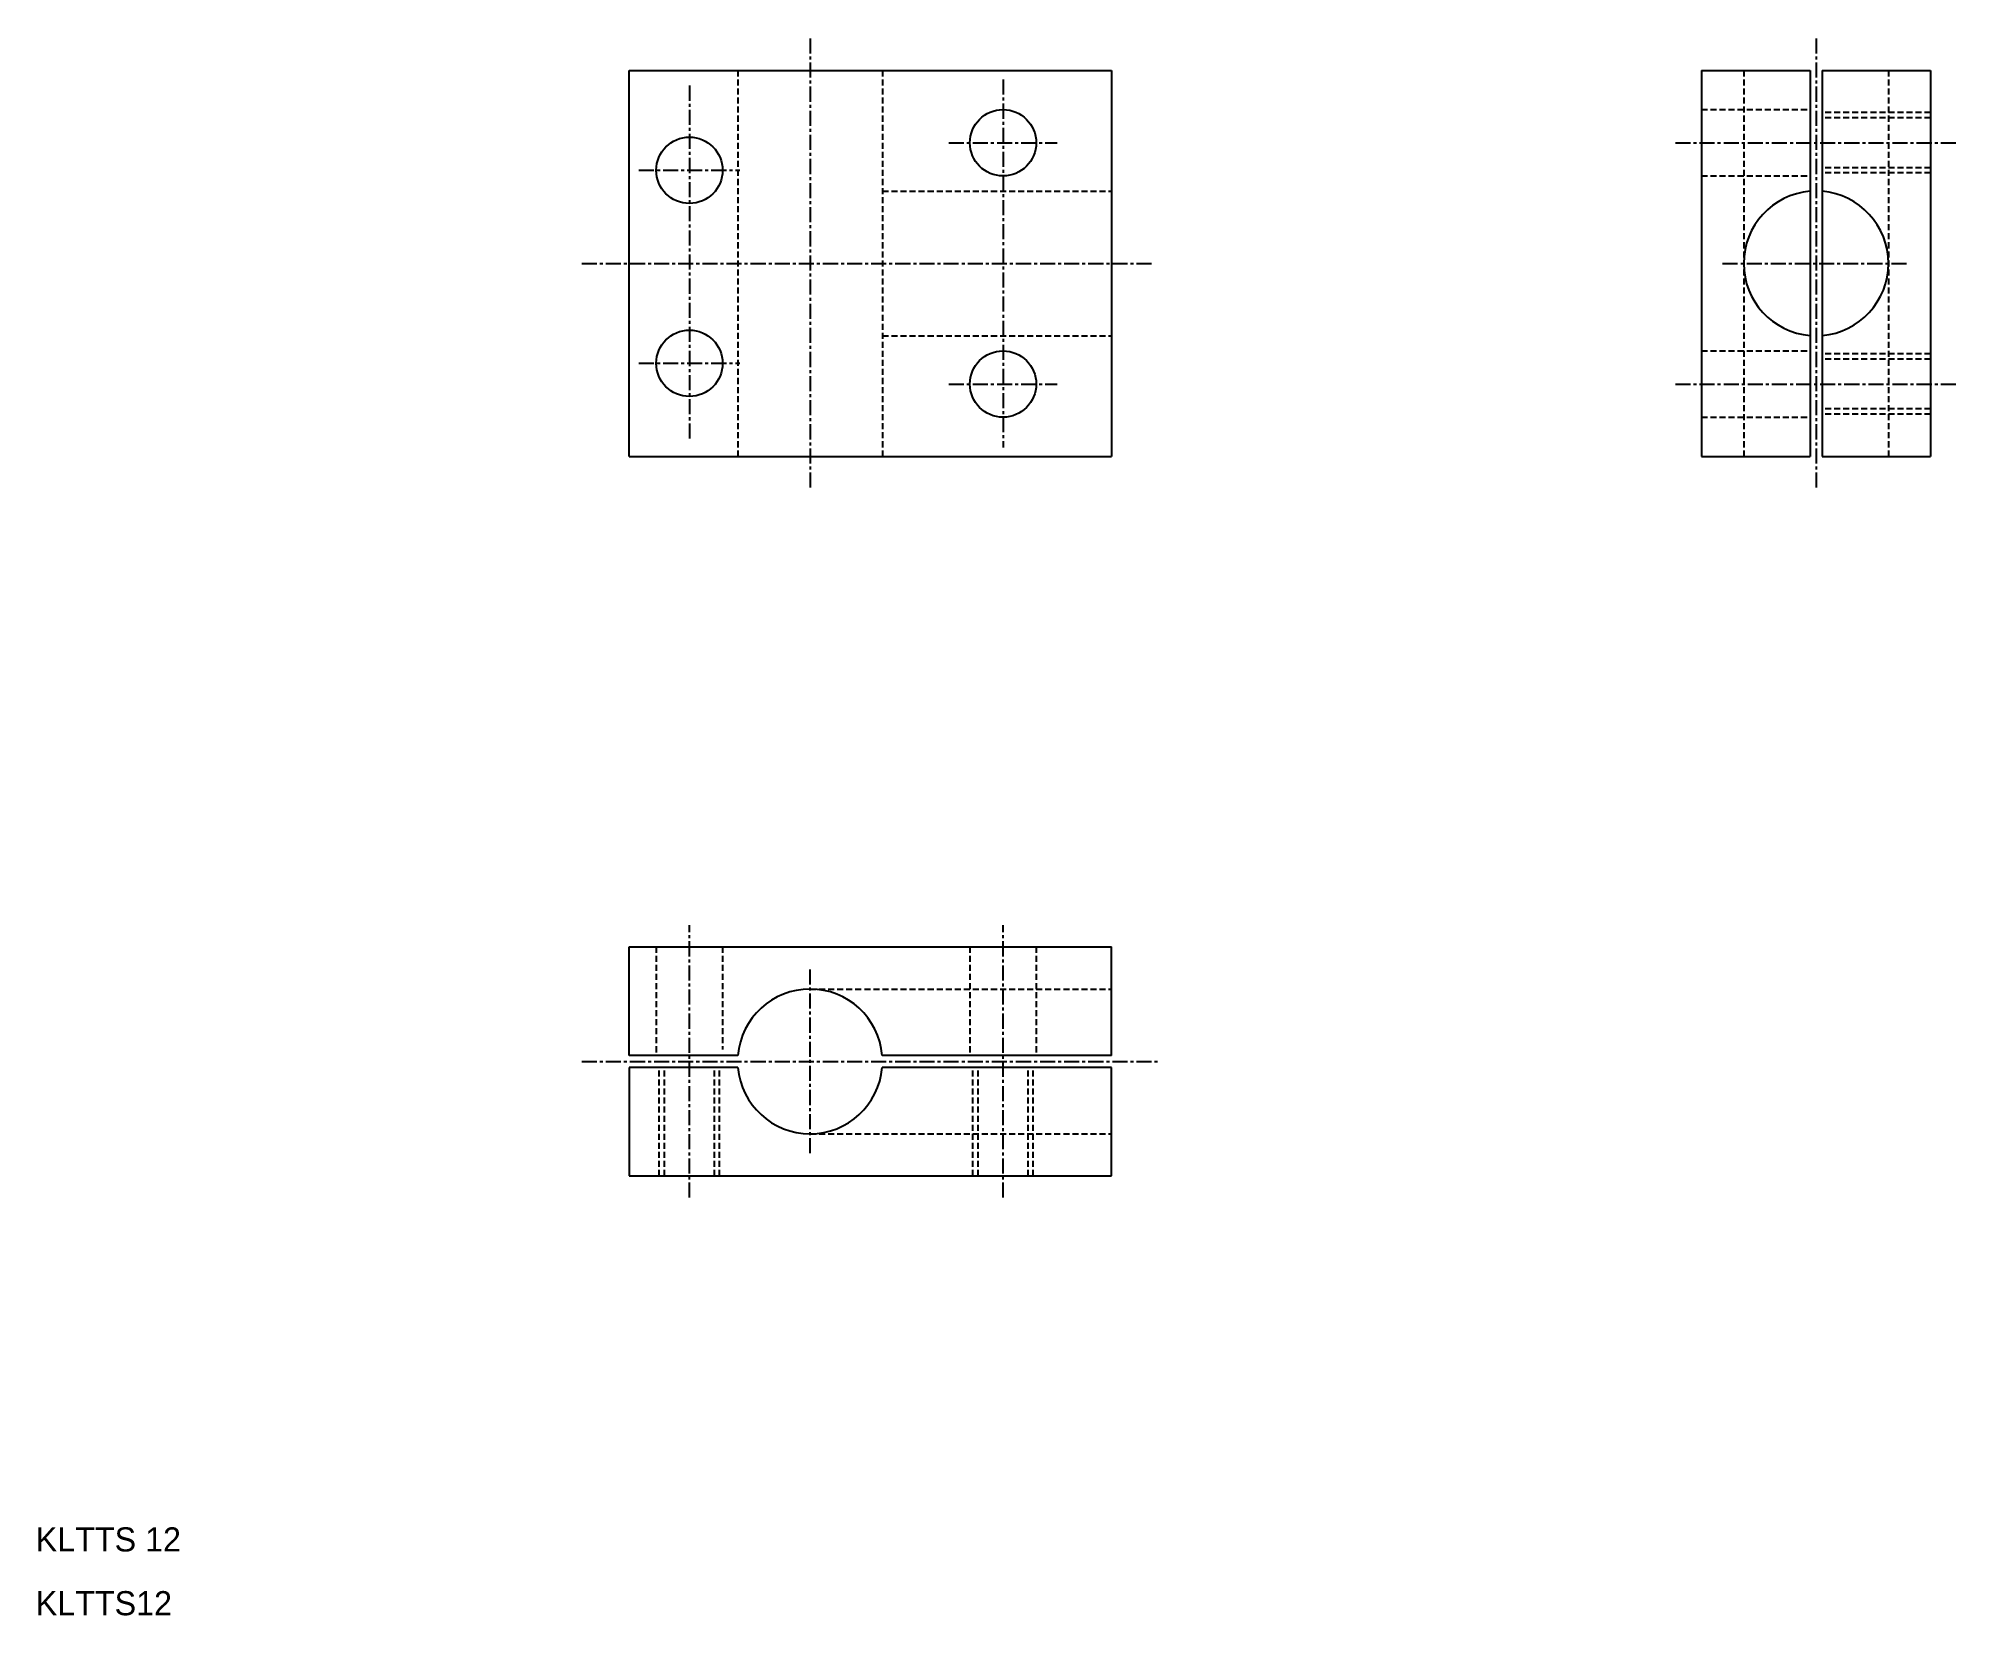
# Model space of a CAD drawing. Extents: x 29 to 188, y 117 to 248.
import ezdxf

# ---------------------------------------------------------------- set-up
doc = ezdxf.new("R2010")
doc.units = 0
doc.linetypes.add('CENTER', pattern=[2, 1.25, -0.25, 0.25, -0.25])
doc.linetypes.add('DASHED', pattern=[0.75, 0.5, -0.25])
doc.layers.get('0').update_dxf_attribs({"linetype": 'CONTINUOUS'})
doc.layers.add('CENTER', color=1, linetype='CENTER')

msp = doc.modelspace()

# ---------------------------------------------------------------- linework, layer by layer
at = {"color": 7, "linetype": 'CONTINUOUS'}
for p, q in [((77.53, 245.6), (117.53, 245.6)), ((77.53, 213.6), (77.53, 245.6)), ((117.53, 245.6), (117.53, 213.6)), ((166.44, 245.6), (175.44, 245.6)), ((166.44, 245.6), (166.44, 213.6)), ((175.44, 245.6), (175.44, 213.6)), ((176.44, 245.6), (185.44, 245.6)), ((176.44, 245.6), (176.44, 213.6)), ((185.44, 245.6), (185.44, 213.6)), ((77.53, 213.6), (117.53, 213.6)), ((166.44, 213.6), (175.44, 213.6)), ((176.44, 213.6), (185.44, 213.6)), ((77.53, 163.94), (77.53, 172.94)), ((77.53, 172.94), (117.53, 172.94)), ((117.53, 163.94), (117.53, 172.94)), ((86.55, 163.94), (77.53, 163.94)), ((117.53, 163.94), (98.51, 163.94)), ((77.53, 162.94), (77.53, 153.94)), ((86.55, 162.94), (77.53, 162.94)), ((117.53, 162.94), (98.51, 162.94)), ((117.53, 153.94), (117.53, 162.94)), ((77.53, 153.94), (117.53, 153.94))]:
    msp.add_line(p, q, dxfattribs=at)
at = {"color": 3, "linetype": 'DASHED'}
for p, q in [((86.53, 245.6), (86.53, 213.6)), ((98.53, 245.6), (98.53, 213.6)), ((169.94, 245.6), (169.94, 213.6)), ((181.94, 245.6), (181.94, 213.6)), ((166.44, 242.35), (175.44, 242.35)), ((185.44, 242.1), (176.44, 242.1)), ((185.44, 241.66), (176.44, 241.66)), ((185.44, 237.53), (176.44, 237.53)), ((185.44, 237.1), (176.44, 237.1)), ((98.53, 235.6), (117.53, 235.6)), ((166.44, 236.85), (175.44, 236.85)), ((98.53, 223.6), (117.53, 223.6)), ((166.44, 222.35), (175.44, 222.35)), ((185.44, 222.1), (176.44, 222.1)), ((185.44, 221.66), (176.44, 221.66)), ((166.44, 216.85), (175.44, 216.85)), ((185.44, 217.53), (176.44, 217.53)), ((185.44, 217.1), (176.44, 217.1)), ((79.78, 172.94), (79.78, 163.94)), ((85.28, 172.94), (85.28, 164.44)), ((105.78, 172.94), (105.78, 163.94)), ((111.28, 172.94), (111.28, 163.94)), ((92.53, 169.44), (117.53, 169.44)), ((80.03, 153.94), (80.03, 162.94)), ((80.46, 153.94), (80.46, 162.94)), ((84.6, 153.94), (84.6, 162.94)), ((85.03, 153.94), (85.03, 162.94)), ((106.03, 153.94), (106.03, 162.94)), ((106.46, 153.94), (106.46, 162.94)), ((110.6, 153.94), (110.6, 162.94)), ((111.03, 153.94), (111.03, 162.94)), ((92.53, 157.44), (117.53, 157.44))]:
    msp.add_line(p, q, dxfattribs=at)
at = {"color": 7, "linetype": 'CONTINUOUS'}
for centre in [(108.53, 239.6), (82.53, 237.32), (82.53, 221.32), (108.53, 219.6)]:
    msp.add_circle(centre, 2.75, dxfattribs=at)
for centre, start, end in [((175.94, 229.6), 94.7802, 265.2198), ((175.94, 229.6), 274.7802, 85.2198), ((92.53, 163.44), 4.7802, 175.2198), ((92.53, 163.44), 184.7802, 355.2198)]:
    msp.add_arc(centre, 6, start, end, dxfattribs=at)
at = {"layer": 'CENTER', "color": 1, "linetype": 'CENTER'}
for p, q in [((92.53, 248.26), (92.53, 210.93)), ((175.94, 248.26), (175.94, 210.93)), ((82.53, 244.34), (82.53, 214.85)), ((108.53, 244.85), (108.53, 214.35)), ((104.03, 239.6), (113.03, 239.6)), ((164.28, 239.6), (187.6, 239.6)), ((78.34, 237.32), (86.72, 237.32)), ((73.6, 229.6), (120.85, 229.6)), ((168.19, 229.6), (183.69, 229.6)), ((78.34, 221.32), (86.72, 221.32)), ((104.03, 219.6), (113.03, 219.6)), ((164.28, 219.6), (187.6, 219.6)), ((82.53, 152.15), (82.53, 174.74)), ((108.53, 152.15), (108.53, 174.74)), ((92.53, 155.82), (92.53, 171.07)), ((73.6, 163.44), (121.57, 163.44))]:
    msp.add_line(p, q, dxfattribs=at)

# ---------------------------------------------------------------- texts
at = {"color": 7, "linetype": 'CONTINUOUS'}
for s, p in [('KLTTS 12', (28.33, 122.81)), ('KLTTS12', (28.33, 117.52))]:
    msp.add_text(s, height=2, dxfattribs=at).set_placement(p)

doc.saveas('drawing.dxf')
